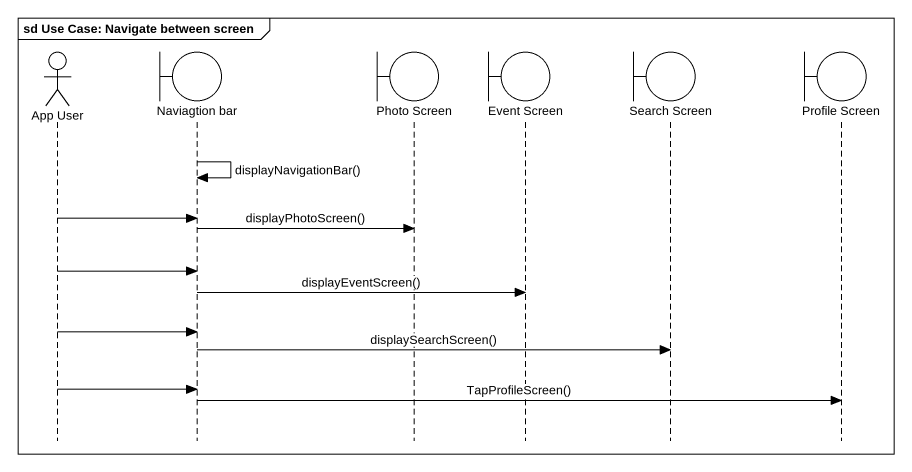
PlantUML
@startuml
mainframe sd Use Case: Navigate between screen
hide footbox
actor "App User" as App_User
boundary "Naviagtion bar" as Naviagtion_bar
boundary "Photo Screen" as Photo_Screen
boundary "Event Screen" as Event_Screen
boundary "Search Screen" as Search_Screen
boundary "Profile Screen" as Profile_Screen

Naviagtion_bar -> Naviagtion_bar : displayNavigationBar()
App_User -> Naviagtion_bar
Naviagtion_bar -> Photo_Screen : displayPhotoScreen()
App_User -> Naviagtion_bar
Naviagtion_bar -> Event_Screen : displayEventScreen()
App_User -> Naviagtion_bar
Naviagtion_bar -> Search_Screen : displaySearchScreen()
App_User -> Naviagtion_bar
Naviagtion_bar -> Profile_Screen : TapProfileScreen()
@enduml
